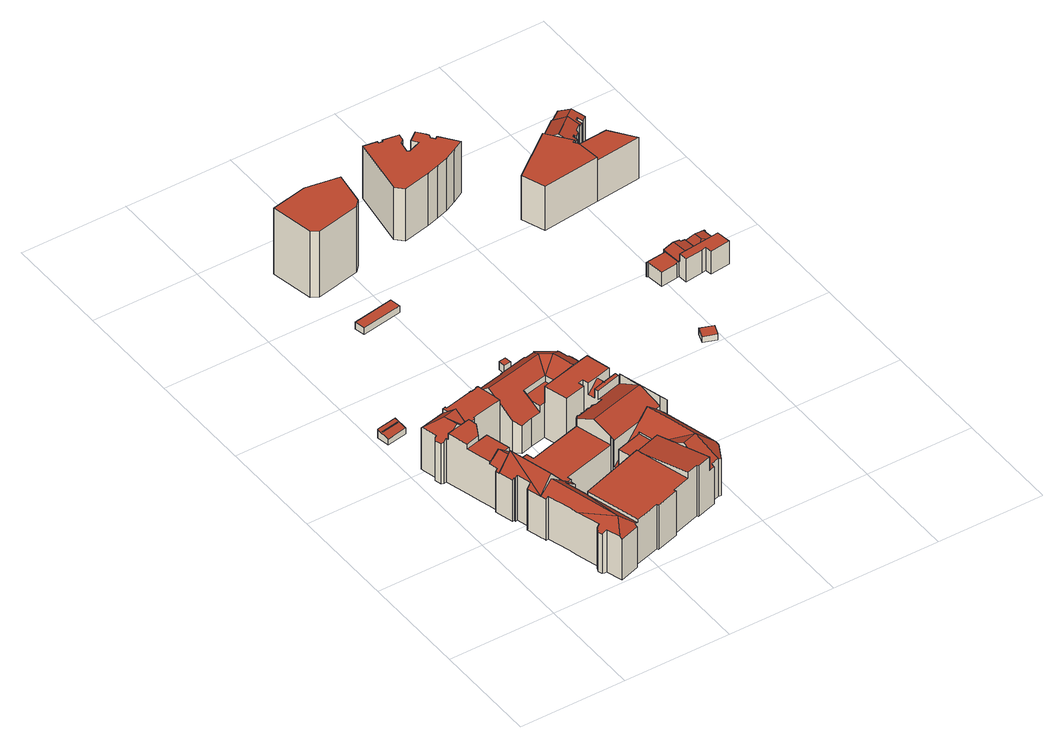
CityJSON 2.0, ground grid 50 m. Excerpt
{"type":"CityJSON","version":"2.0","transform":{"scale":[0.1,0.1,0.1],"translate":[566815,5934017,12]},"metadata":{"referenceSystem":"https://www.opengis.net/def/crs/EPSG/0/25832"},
"CityObjects":{
"building1":{"type":"Building","attributes":{"Gemeindeschluessel":"02000000","Geometrietyp2DReferenz":"3000","function":"51009_1610","roofType":"2100","measuredHeight":4.58},"geometry":[{"type":"MultiSurface","lod":"2","boundaries":[[[0,1,2,3,4,5]],[[6,7,8,9,10,11]],[[6,5,4,7]],[[7,4,3,8]],[[8,3,2,9]],[[9,2,1,10]],[[10,1,0,11]],[[11,0,5,6]]],"semantics":{"surfaces":[{"type":"RoofSurface"},{"type":"GroundSurface"},{"type":"WallSurface"}],"values":[0,1,2,2,2,2,2,2]}}]},
"building2":{"type":"Building","attributes":{"Gemeindeschluessel":"02000000","Geometrietyp2DReferenz":"3000","function":"31001_3091","roofType":"1000","measuredHeight":4.12,"storeysAboveGround":1},"geometry":[{"type":"MultiSurface","lod":"2","boundaries":[[[12,13,14,15]],[[16,17,18,19]],[[16,15,14,17]],[[17,14,13,18]],[[18,13,12,19]],[[19,12,15,16]]],"semantics":{"surfaces":[{"type":"RoofSurface"},{"type":"GroundSurface"},{"type":"WallSurface"}],"values":[0,1,2,2,2,2]}}]},
"building3":{"type":"Building","attributes":{"Gemeindeschluessel":"02000000","Geometrietyp2DReferenz":"3000","function":"31001_3030","roofType":"1000","measuredHeight":28.94,"storeysAboveGround":3},"geometry":[{"type":"MultiSurface","lod":"2","boundaries":[[[20,21,22,23,24,25]],[[26,27,28,29,30,31,32,33,34,35]],[[36,37,22,21]],[[38,32,36,21]],[[39,40,41,42,43,44,45,46,47]],[[48,49,46,45]],[[49,50,46]],[[51,50,49]],[[52,53,54,55,56,57]],[[55,58,59,60,56]],[[61,62,63]],[[61,64,65,66,67,68,69,62]],[[70,71,72,73,74,75,76,77,78,79]],[[80,81,82,83,84]],[[85,86,87,88,89,81,90]],[[82,88,91,92,83]],[[77,93,94,95]],[[75,96,97,98,99,94,93]],[[100,101,102,103,104,105,106,107,108]],[[99,109,110,111,94]],[[112,113,114]],[[115,116,117,118,119,120]],[[121,122,123,124,125,126,127,128,129,130,131,132,133]],[[134,135,136,137,138,139,140]],[[141,142,143,144,145,146,147]],[[148,149,150,151]],[[152,153,154,155]],[[156,35,34]],[[32,31,157,36]],[[120,36,157,31,30,115]],[[113,28,27,158,114]],[[158,27,26,159]],[[114,158,160,112]],[[161,162,163]],[[164,165,166]],[[167,168,169,170]],[[171,44,43,172]],[[172,43,42,173]],[[173,42,41,174]],[[174,41,40,175]],[[175,40,39,176]],[[177,178,179,180]],[[118,181,182,119]],[[119,182,157,36,120]],[[36,157,37]],[[23,183,24]],[[184,185,186,187]],[[188,189,190,191]],[[191,190,192,193]],[[193,192,194,195]],[[195,194,196,197]],[[197,196,198,199]],[[199,198,200,201]],[[201,200,202,203]],[[203,202,204,205]],[[206,207,208]],[[209,210,211]],[[212,213,214,215]],[[216,54,53,217]],[[217,53,52,218]],[[58,219,220,59]],[[221,222,223,224]],[[225,226,227,228]],[[139,63,229,140]],[[230,231,232,233]],[[234,235,236,237]],[[138,238,63,139]],[[239,68,67,240]],[[240,67,66,241]],[[241,66,65,242]],[[243,244,245,246]],[[246,245,247,248]],[[143,79,78,95,144]],[[95,78,77]],[[75,74,96]],[[249,73,72,250]],[[251,71,70]],[[252,253,254,255]],[[80,90,81]],[[88,87,91]],[[256,86,85,257]],[[258,259,260]],[[144,95,261,145]],[[262,98,97,263]],[[264,107,106,265]],[[265,106,105,266]],[[266,105,104,267]],[[268,103,102]],[[100,108,269]],[[270,271,272,273]],[[274,110,109,275]],[[275,109,99,276]],[[277,278,279,280]],[[281,117,116,282]],[[283,132,131,284]],[[284,131,130,285]],[[285,130,129,286]],[[287,124,123]],[[288,289,290,291]],[[122,292,123]],[[293,294,295,296]],[[296,295,297,298]],[[140,229,134]],[[299,300,301,302]],[[302,301,303,304]],[[305,135,134]],[[306,307,308,309]],[[309,308,310,311]],[[311,310,312,313]],[[313,312,314,315]],[[315,314,316,317]],[[317,316,318,319]],[[319,318,320,321]],[[321,320,322,323]],[[323,322,324,325]],[[325,324,326,327]],[[327,326,328,329]],[[329,328,330,331]],[[331,330,332,333]],[[333,332,334,335]],[[335,334,336,337]],[[337,336,338,339]],[[339,338,340,341]],[[341,340,342,343]],[[343,342,344,345]],[[346,347,348,349]],[[145,261,146]],[[350,147,146]],[[23,351,37,157,182,181,352,353,354,210,209,355,208,207,204,202,200,198,196,194,192,190,189,356,357,179,178,183]],[[219,358,223,222,359,232,231,251,70,360,361,362,363,364,220]],[[365,366,367,187,186,368,369,48,45,44,171]],[[370,371,372,373,374,375,211,210,354,353,352]],[[216,376,377,378,224,223,358,219,58,55,54]],[[379,380,381,382,383,257,85,90,80,84,384,244,243]],[[259,258,385,386,271,270,387,388,389,390,391]],[[60,59,220,364,363,362,361,142,141,392,393,394,395,396,397,398]],[[399,92,91,87,86,256,400,401,402,403,404,255,254,405,406,407]],[[28,113,112,160,162,161,408,409,410,411,412,413,414,415,29]],[[416,417,418,419,170,169,166,165,420,159,26,35,156,149,148]],[[275,276,262,263,421,249,250,422,230,233,423,221,224,378,377,376,216,217,218,424,425,426,288,291,427,212,215,428,429,184,187,367,366,365,171,172,173,174,175,176,430,431,167,170,419,418,417,416,148,151,432,277,280,433,152,155,434,435,436,177,180,437,438,188,191,193,195,197,199,201,203,205,439,440,225,228,441,234,237,442,239,240,241,242,443,252,255,404,403,402,401,400,444,264,265,266,267,445,390,389,388,387,270,273,446,274],[381,380,379,243,246,248,447,448,449,450,451,299,302,304,452,374,373,372,371,370,453,281,282,454,415,414,413,412,411,410,455,283,284,285,286,456,306,309,311,313,315,317,319,321,323,325,327,329,331,333,335,337,339,341,343,345,457,382],[458,459,346,349,460,461,462,293,296,298,463,464,465,398,397,396,395,394,393,392]],[[368,186,185,466,467,56,468,469,470,369]],[[469,468,56,60,471,472,473,297,295,294,287,123,292,470]],[[208,474,475,476,62,69,236,235,477,227,226,478,206]],[[209,211,375,479,303,301,300,305,134,229,63,62,476,475,474]],[[350,146,261,95,94,480,481,482,483,484,485]],[[481,480,94,111,272,271,386,385,258,260,482]],[[431,430,176,39,47,486,487,168,167]],[[429,428,215,214,467,466,185,184]],[[204,207,206,478,226,225,440,439,205]],[[472,471,60,398,465,464,463,473]],[[488,489,490,407,406,491,238,138,137]],[[459,458,392,141,147,350,485,492,347,346]],[[127,126,493,494,495,128]],[[449,448,496,488,137,136,450]],[[299,451,450,136,135,305,300]],[[124,287,294,293,462,461,125]],[[461,460,349,348,493,126,125]],[[129,128,495,307,306,456,286]],[[111,110,274,446,273,272]],[[262,276,99,98]],[[76,75,93,77]],[[482,260,497,483]],[[485,484,483,498,492]],[[268,391,390,445,267,104,103]],[[89,88,82,81]],[[102,101,100,499]],[[256,269,108,107,264,444,400]],[[344,500,383,382,457,345]],[[249,421,263,97,96,74,73]],[[448,447,248,247,501,496]],[[84,83,92,399,502,384]],[[253,252,443,242,65,64]],[[236,69,68,239,442,237]],[[230,422,250,72,71,251,231]],[[360,70,79,143,142,361]],[[227,477,235,234,441,228]],[[221,423,233,232,359,222]],[[452,304,303,479,375,374]],[[355,209,474,208]],[[463,298,297,473]],[[290,503,213,212,427,291]],[[426,425,504,505,289,288]],[[424,218,52,57,504,425]],[[356,189,188,438]],[[506,50,51,292,122,121,133,507]],[[409,507,133,132,283,455,410]],[[369,470,292,51,49,48]],[[181,118,117,281,453,370,352]],[[179,357,356,438,437,180]],[[47,46,50,506,508,486]],[[509,163,510,164]],[[415,454,282,116,115,30,29]],[[279,511,153,152,433,280]],[[432,151,150,512,278,277]],[[33,32,38,34]],[[434,155,154,20,25,435]],[[37,351,23,22]],[[25,24,183,178,177,436,435]],[[493,348,347,492,498,483,497,260,259,391,268,102,499,513,494]],[[494,513,499,100,269,256,257,383,500,344,342,340,338,336,334,332,330,328,326,324,322,320,318,316,314,312,310,308,307,495]],[[514,491,406,405,254,253,64,61]],[[496,501,247,245,244,384,502,399,407,490,489,488]],[[238,491,514,61,63]],[[214,213,503,290,289,505,504,57,56,467]],[[515,508,506,507,409,408,161,163,509]],[[487,486,508,515,509,164,166,169,168]],[[420,165,164,510,163,162,160,158,159]],[[278,512,150,149,156,34,38,21,20,154,153,511,279]]],"semantics":{"surfaces":[{"type":"RoofSurface"},{"type":"WallSurface"},{"type":"GroundSurface"}],"values":[0,0,0,0,0,0,0,0,0,0,0,0,0,0,0,0,0,0,0,0,0,0,0,0,0,1,1,1,1,1,1,1,1,1,1,1,1,1,1,1,1,1,1,1,1,1,1,1,1,1,1,1,1,1,1,1,1,1,1,1,1,1,1,1,1,1,1,1,1,1,1,1,1,1,1,1,1,1,1,1,1,1,1,1,1,1,1,1,1,1,1,1,1,1,1,1,1,1,1,1,1,1,1,1,1,1,1,1,1,1,1,1,1,1,1,1,1,1,1,1,1,1,1,1,1,1,1,1,0,0,1,1,1,1,1,1,1,1,1,2,0,0,0,0,0,0,1,1,1,1,1,1,1,1,1,1,1,1,1,1,1,1,1,1,1,1,1,1,1,1,1,1,1,1,1,1,1,1,1,1,1,1,1,1,1,1,1,1,1,1,1,1,1,1,1,1,1,1,0,0,0,0,0,0,0,0,0,0]}}]},
"building4":{"type":"Building","attributes":{"Gemeindeschluessel":"02000000","Geometrietyp2DReferenz":"3000","function":"31001_2463","roofType":"1000","measuredHeight":3.4,"storeysAboveGround":1},"geometry":[{"type":"MultiSurface","lod":"2","boundaries":[[[516,517,518,519]],[[520,521,522,523]],[[520,519,518,521]],[[521,518,517,522]],[[522,517,516,523]],[[523,516,519,520]]],"semantics":{"surfaces":[{"type":"RoofSurface"},{"type":"GroundSurface"},{"type":"WallSurface"}],"values":[0,1,2,2,2,2]}}]},
"building5":{"type":"Building","attributes":{"Gemeindeschluessel":"02000000","Geometrietyp2DReferenz":"3000","function":"31001_3091","roofType":"1000","measuredHeight":4.33,"storeysAboveGround":1},"geometry":[{"type":"MultiSurface","lod":"2","boundaries":[[[524,525,526,527]],[[528,529,530,531]],[[531,530,525,524]],[[530,529,526,525]],[[529,528,527,526]],[[528,531,524,527]]],"semantics":{"surfaces":[{"type":"GroundSurface"},{"type":"RoofSurface"},{"type":"WallSurface"}],"values":[0,1,2,2,2,2]}}]},
"building6":{"type":"Building","attributes":{"Gemeindeschluessel":"02000000","Geometrietyp2DReferenz":"3000","function":"31001_2070","roofType":"1000","measuredHeight":34.04,"storeysAboveGround":8},"geometry":[{"type":"MultiSurface","lod":"2","boundaries":[[[532,533,534,535]],[[535,534,536,537]],[[537,536,538,539]],[[539,538,540,541]],[[541,540,542,543]],[[543,542,544,545]],[[545,544,546,547]],[[547,546,548,549]],[[533,532,549,548]],[[549,532,535,537,539,541,543,545,547]],[[533,548,546,544,542,540,538,536,534]]],"semantics":{"surfaces":[{"type":"WallSurface"},{"type":"GroundSurface"},{"type":"RoofSurface"}],"values":[0,0,0,0,0,0,0,0,0,1,2]}}]},
"building7":{"type":"Building","attributes":{"Gemeindeschluessel":"02000000","Geometrietyp2DReferenz":"3000","function":"31001_2070","roofType":"1000","measuredHeight":26.97,"storeysAboveGround":6},"geometry":[{"type":"MultiSurface","lod":"2","boundaries":[[[550,551,552,553]],[[554,555,556,557]],[[558,559,560,561]],[[561,560,562,563]],[[563,562,564,565]],[[565,564,566,567]],[[568,569,570,571]],[[571,570,572,573]],[[573,572,574,575]],[[576,577,578,579]],[[580,581,582,583]],[[583,582,584,585]],[[585,584,586,587]],[[587,586,588,589]],[[589,588,590,591]],[[591,590,592,593]],[[594,595,567,566]],[[568,571,573,575,554,557,558,561,563,565,567,595,596,597,550,553,598,576,579,580,583,585,587,589,591,593]],[[574,572,570,569,592,590,588,586,584,582,581,578,577,599,552,551,600,601,594,566,564,562,560,559,556,555]],[[556,559,558,557]],[[600,551,550,597]],[[552,599,598,553]],[[594,601,596,595]],[[599,577,576,598]],[[578,581,580,579]],[[592,569,568,593]],[[601,600,597,596]],[[574,555,554,575]]],"semantics":{"surfaces":[{"type":"WallSurface"},{"type":"GroundSurface"},{"type":"RoofSurface"}],"values":[0,0,0,0,0,0,0,0,0,0,0,0,0,0,0,0,0,1,2,0,0,0,0,0,0,0,0,0]}}]},
"building8":{"type":"Building","attributes":{"Gemeindeschluessel":"02000000","Geometrietyp2DReferenz":"3000","function":"31001_2410","roofType":"1000","measuredHeight":3.11,"storeysAboveGround":1},"geometry":[{"type":"MultiSurface","lod":"2","boundaries":[[[602,603,604,605]],[[606,607,608,609]],[[606,605,604,607]],[[607,604,603,608]],[[608,603,602,609]],[[609,602,605,606]]],"semantics":{"surfaces":[{"type":"RoofSurface"},{"type":"GroundSurface"},{"type":"WallSurface"}],"values":[0,1,2,2,2,2]}}]},
"building9":{"type":"Building","attributes":{"Gemeindeschluessel":"02000000","Geometrietyp2DReferenz":"3000","function":"31001_2010","roofType":"1000","measuredHeight":22.75,"storeysAboveGround":5},"geometry":[{"type":"MultiSurface","lod":"2","boundaries":[[[610,611,612,613]],[[614,615,616,617]],[[618,619,620,621]],[[621,620,611,610]],[[622,623,624,625]],[[625,624,626,627]],[[627,626,628,629]],[[628,626,624,623,616,615,630,612,611,620,619]],[[631,614,617,622,625,627,629,618,621,610,613]],[[618,629,628,619]],[[622,617,616,623]],[[614,631,630,615]],[[631,613,612,630]]],"semantics":{"surfaces":[{"type":"WallSurface"},{"type":"RoofSurface"},{"type":"GroundSurface"}],"values":[0,0,0,0,0,0,0,1,2,0,0,0,0]}}]},
"building10":{"type":"Building","attributes":{"Gemeindeschluessel":"02000000","Geometrietyp2DReferenz":"3000","function":"31001_2010","roofType":"1000","measuredHeight":11.86,"storeysAboveGround":2},"geometry":[{"type":"MultiSurface","lod":"2","boundaries":[[[632,633,634,635,636,637,638]],[[636,639,640,641,642,637]],[[643,644,645,646]],[[647,648,644,643]],[[644,648,649,650,651,645]],[[652,653,654,655]],[[655,654,656,657]],[[657,656,658,659]],[[660,633,632,661]],[[662,632,638,663]],[[664,665,666,667]],[[667,666,668,669]],[[670,642,641,671]],[[646,640,639,643]],[[672,673,674,675]],[[676,651,650,677]],[[677,650,649,678]],[[679,680,681,682]],[[683,664,667,669,684,652,655,657,659,679,682,662,663,670,671,676,677,678,672,675]],[[685,674,673,686,687,668,666,665]],[[661,632,662,682,681]],[[687,686,647,643,639,636,635]],[[676,671,641,640,646,645,651]],[[686,673,672,678,649,648,647]],[[674,685,683,675]],[[685,665,664,683]],[[684,669,668,687,635,634]],[[670,663,638,637,642]],[[680,679,659,658]],[[652,684,634,633,660,653]],[[680,658,656,654,653,660,661,681]]],"semantics":{"surfaces":[{"type":"RoofSurface"},{"type":"WallSurface"},{"type":"GroundSurface"}],"values":[0,0,0,0,0,1,1,1,1,1,1,1,1,1,1,1,1,1,2,0,1,1,1,1,1,1,1,1,1,1,0]}}]},
"building11":{"type":"Building","attributes":{"Gemeindeschluessel":"02000000","Geometrietyp2DReferenz":"3000","function":"31001_2070","roofType":"3100","measuredHeight":24.47,"storeysAboveGround":5},"geometry":[{"type":"MultiSurface","lod":"2","boundaries":[[[688,689,690,691]],[[692,693,694,695,696,697,698,699,700,701,689,688]],[[702,691,690,703]],[[704,701,700,705]],[[705,700,699,706]],[[706,699,698,707]],[[707,698,697,708]],[[708,697,696,709]],[[709,696,695,710]],[[710,695,694,711]],[[711,694,693,712]],[[712,693,692,713]],[[713,692,688,691,702]],[[703,690,689,701,704]],[[703,704,705,706,707,708,709,710,711,712,713,702]]],"semantics":{"surfaces":[{"type":"RoofSurface"},{"type":"WallSurface"},{"type":"GroundSurface"}],"values":[0,0,1,1,1,1,1,1,1,1,1,1,1,1,2]}}]},
"building12":{"type":"Building","attributes":{"Gemeindeschluessel":"02000000","Geometrietyp2DReferenz":"3000","function":"31001_2010","roofType":"1000","measuredHeight":21.36,"storeysAboveGround":7},"geometry":[{"type":"MultiSurface","lod":"2","boundaries":[[[627,714,715,625]],[[716,717,718,719]],[[719,718,720,618]],[[618,720,721,629]],[[629,721,714,627]],[[717,716,722,723]],[[723,722,625,715]],[[625,722,716,719,618,629,627]],[[723,715,714,721,720,718,717]]],"semantics":{"surfaces":[{"type":"WallSurface"},{"type":"GroundSurface"},{"type":"RoofSurface"}],"values":[0,0,0,0,0,0,0,1,2]}}]},
"building13":{"type":"Building","attributes":{"Gemeindeschluessel":"02000000","Geometrietyp2DReferenz":"3000","function":"31001_1120","roofType":"3100","measuredHeight":22.32,"storeysAboveGround":5},"geometry":[{"type":"MultiSurface","lod":"2","boundaries":[[[724,725,726,727,728,729,730,731]],[[732,729,728,733]],[[733,728,727,734]],[[734,727,726,735]],[[735,726,725,736]],[[736,725,724,704]],[[703,737,732,733,734,735,736,704]],[[730,729,732,737,738]],[[703,704,724,731,739]],[[738,737,703,739]],[[738,739,731,730]]],"semantics":{"surfaces":[{"type":"RoofSurface"},{"type":"WallSurface"},{"type":"GroundSurface"}],"values":[0,1,1,1,1,1,2,1,1,1,0]}}]}
},
"vertices":[
[19,1189,57],[115,1206,57],[105,1264,73],[98,1263,73],[16,1249,73],[9,1247,73],[9,1247,27],[16,1249,27],[98,1263,27],[105,1264,27],[115,1206,27],[19,1189,27],
[19,1227,69],[102,1241,69],[98,1263,69],[16,1249,69],[16,1249,28],[98,1263,28],[102,1241,28],[19,1227,28],
[59,1003,231],[131,959,282],[196,973,282],[185,1013,246],[178,1037,224],[57,1011,224],[123,786,265],[187,802,265],[222,869,265],[219,878,265],[221,879,265],[213,907,265],[167,897,265],[148,893,265],[130,889,265],[97,882,265],[213,907,223],[206,933,246],[148,893,282],[175,544,222],[184,546,233],[186,539,233],[195,541,244],[213,474,243],[195,469,222],[212,404,222],[220,627,298],[157,611,222],[213,402,222],[275,419,298],[283,644,221],[338,436,221],[332,5,220],[424,34,220],[420,45,230],[429,48,230],[366,83,272],[329,16,229],[441,52,220],[373,306,220],[372,306,220],[711,1046,271],[663,1075,271],[644,1001,220],[766,1082,230],[764,1088,227],[769,1096,221],[688,1146,221],[684,1137,227],[680,1136,229],[684,369,239],[744,146,271],[796,162,271],[799,154,272],[866,175,272],[837,282,257],[831,305,253],[820,346,248],[795,439,234],[675,402,234],[730,781,217],[774,793,265],[779,794,271],[771,825,271],[722,813,217],[735,763,265],[854,794,265],[849,812,265],[784,795,265],[779,794,265],[730,781,265],[849,812,194],[842,842,194],[831,305,269],[905,328,269],[795,439,198],[866,175,201],[895,184,201],[891,198,208],[933,211,208],[885,698,270],[886,693,270],[888,689,270],[914,592,270],[954,602,226],[934,672,227],[915,745,226],[899,806,225],[859,795,270],[946,210,199],[986,288,199],[982,303,207],[236,814,189],[222,869,189],[187,802,189],[221,879,189],[226,880,189],[250,914,189],[249,922,189],[245,914,189],[213,907,189],[283,644,189],[338,436,189],[375,446,189],[392,451,189],[387,468,189],[640,535,189],[616,621,189],[593,707,189],[341,640,189],[332,675,189],[293,665,189],[293,662,189],[280,658,189],[532,934,189],[544,890,189],[568,896,189],[568,895,189],[666,919,189],[644,1001,189],[521,974,189],[676,404,189],[675,404,189],[675,402,189],[795,439,189],[771,529,189],[761,526,189],[651,496,189],[95,891,9],[95,891,236],[82,888,224],[82,888,9],[70,932,9],[70,932,224],[77,934,230],[77,934,9],[97,882,235],[213,907,246],[187,802,240],[123,786,240],[236,814,240],[266,701,220],[266,701,240],[242,695,240],[166,676,240],[153,673,240],[153,673,229],[152,630,9],[152,630,220],[163,633,229],[163,633,9],[195,469,9],[213,474,9],[195,541,9],[186,539,9],[184,546,9],[175,544,9],[192,1040,9],[192,1040,246],[193,1033,246],[193,1033,9],[249,922,246],[245,914,246],[178,1037,246],[232,378,9],[232,378,230],[220,375,220],[220,375,9],[322,1061,9],[322,1061,246],[321,1063,246],[321,1063,9],[330,1065,246],[330,1065,9],[331,1061,246],[331,1061,9],[359,1068,246],[359,1068,9],[358,1071,246],[358,1071,9],[367,1073,246],[367,1073,9],[367,1071,246],[367,1071,9],[369,1072,246],[369,1072,9],[370,1072,227],[370,1072,246],[375,1047,246],[390,981,246],[395,956,246],[395,956,227],[291,120,9],[291,120,221],[302,123,231],[302,123,9],[420,45,9],[424,34,9],[332,5,9],[441,52,239],[373,306,239],[555,77,9],[555,77,239],[552,86,239],[552,86,9],[505,1101,9],[505,1101,227],[504,1109,221],[504,1109,9],[521,974,220],[659,120,9],[659,120,239],[662,110,239],[662,110,9],[637,1139,9],[637,1139,221],[640,1127,229],[640,1127,9],[666,919,220],[684,1137,9],[688,1146,9],[769,1096,9],[764,1088,9],[714,842,9],[714,842,276],[690,836,276],[690,836,9],[697,808,276],[697,808,9],[799,154,9],[796,162,9],[744,146,239],[776,1041,9],[776,1041,230],[789,1045,222],[789,1045,9],[854,794,221],[735,763,221],[911,590,201],[911,590,221],[890,585,221],[771,529,198],[891,198,9],[895,184,9],[899,806,9],[915,745,9],[934,672,9],[954,602,9],[914,592,221],[859,795,221],[980,346,9],[980,346,199],[971,343,207],[971,343,9],[986,288,9],[946,210,9],[933,211,9],[72,893,9],[72,893,216],[64,922,216],[64,922,9],[250,914,9],[226,880,9],[293,662,9],[293,665,9],[332,675,9],[341,640,9],[392,451,175],[289,84,9],[289,84,212],[284,102,212],[284,102,9],[338,436,220],[397,429,9],[397,429,175],[359,419,207],[359,419,9],[358,422,207],[358,422,9],[494,879,9],[494,879,155],[441,865,153],[441,865,9],[411,889,176],[411,889,9],[544,890,155],[597,707,9],[597,707,230],[595,714,226],[595,714,9],[603,717,226],[603,717,9],[602,721,224],[602,721,9],[611,724,224],[611,724,9],[613,719,227],[613,719,9],[631,723,227],[631,723,9],[630,728,224],[630,728,9],[637,730,224],[637,730,9],[638,725,227],[638,725,9],[660,731,227],[660,731,9],[659,735,225],[659,735,9],[669,738,225],[669,738,9],[670,733,227],[670,733,9],[688,738,227],[688,738,9],[687,742,225],[687,742,9],[694,744,225],[694,744,9],[695,739,227],[695,739,9],[701,741,227],[701,741,9],[703,735,230],[703,735,9],[642,527,9],[642,527,225],[640,536,230],[640,536,9],[651,496,84],[196,973,246],[248,924,246],[250,924,246],[265,927,246],[383,1014,246],[320,1061,246],[235,1042,246],[494,68,239],[589,88,239],[675,402,239],[675,404,239],[562,367,239],[529,357,239],[426,323,239],[212,404,9],[213,402,9],[219,380,9],[219,380,220],[213,402,220],[248,924,9],[250,924,9],[265,927,9],[395,956,9],[396,957,9],[396,957,227],[429,48,9],[441,52,9],[494,68,9],[722,813,9],[730,781,9],[735,763,9],[740,745,9],[740,745,230],[722,813,276],[917,568,201],[941,485,200],[941,485,9],[917,568,9],[911,590,9],[911,591,9],[911,591,221],[676,404,9],[675,404,9],[562,367,9],[529,357,9],[426,323,9],[373,306,9],[372,306,9],[842,842,276],[854,794,9],[849,812,9],[842,842,9],[812,955,9],[792,1034,9],[792,1034,222],[812,955,222],[812,955,276],[277,661,220],[278,657,220],[278,657,9],[277,661,9],[266,701,9],[236,814,9],[222,869,9],[219,878,9],[97,882,9],[123,786,9],[142,714,9],[153,673,9],[142,714,240],[866,175,9],[744,146,9],[589,88,9],[329,16,9],[309,79,9],[299,81,9],[290,117,9],[272,232,9],[261,274,9],[157,611,9],[152,629,9],[81,889,9],[69,931,9],[59,1003,9],[57,1011,9],[178,1037,9],[235,1042,9],[320,1061,9],[370,1072,9],[488,1097,9],[608,1132,9],[680,1136,9],[766,1082,9],[859,795,9],[914,592,9],[982,303,9],[696,807,9],[598,783,9],[568,895,9],[568,896,9],[544,890,9],[398,947,9],[249,922,9],[221,879,9],[280,658,9],[593,707,9],[714,738,9],[651,496,9],[645,519,9],[640,535,9],[387,468,9],[392,451,9],[343,418,9],[344,414,9],[372,308,9],[261,274,230],[272,232,230],[310,289,272],[281,397,272],[275,419,272],[372,308,220],[344,414,220],[343,418,220],[383,1014,271],[504,1040,271],[626,1067,271],[608,1132,221],[488,1097,227],[398,947,220],[869,462,269],[845,549,269],[839,571,269],[789,557,221],[765,551,198],[645,519,84],[157,611,220],[152,629,220],[568,895,276],[666,919,276],[740,938,276],[740,938,271],[645,519,221],[640,535,230],[616,621,273],[593,707,230],[598,783,276],[839,571,221],[765,551,221],[886,693,273],[714,738,230],[696,807,276],[771,825,276],[290,117,220],[309,79,227],[299,81,220],[283,644,219],[280,658,219],[220,627,272],[204,686,272],[204,686,240],[69,931,223],[81,889,223],[737,654,273],[719,1018,271],[215,645,272],
[328,1808,51],[520,1841,51],[512,1890,51],[319,1857,51],[319,1857,17],[512,1890,17],[520,1841,17],[328,1808,17],
[681,1299,21],[649,1295,21],[645,1327,21],[677,1331,21],[677,1331,64],[645,1327,64],[649,1295,64],[681,1299,64],
[413,2354,13],[413,2354,354],[470,2345,354],[470,2345,13],[499,2340,354],[499,2340,13],[571,2328,354],[571,2328,13],[547,2172,354],[547,2172,13],[521,2144,354],[521,2144,13],[314,2099,354],[314,2099,13],[282,2120,354],[282,2120,13],[244,2320,354],[244,2320,13],
[930,2393,1],[930,2393,270],[940,2385,270],[940,2385,1],[797,2203,1],[797,2203,270],[761,2237,270],[761,2237,1],[803,2515,1],[803,2515,270],[867,2505,270],[867,2505,1],[866,2496,270],[866,2496,1],[885,2493,270],[885,2493,1],[887,2502,270],[887,2502,1],[1089,2290,1],[1089,2290,270],[1035,2265,270],[1035,2265,1],[980,2246,270],[980,2246,1],[923,2230,270],[923,2230,1],[979,2435,1],[979,2435,270],[1024,2470,270],[1024,2470,1],[1052,2433,1],[1052,2433,270],[1059,2424,270],[1059,2424,1],[1054,2407,270],[1054,2407,1],[1068,2389,270],[1068,2389,1],[1079,2398,270],[1079,2398,1],[1082,2395,270],[1082,2395,1],[1141,2319,270],[1141,2319,1],[961,2491,270],[961,2491,1],[956,2457,1],[939,2444,1],[1001,2407,1],[1001,2407,270],[939,2444,270],[956,2457,270],
[1464,992,48],[1483,1043,48],[1421,1065,48],[1403,1014,48],[1403,1014,17],[1421,1065,17],[1483,1043,17],[1464,992,17],
[1243,2046,7],[1243,2046,235],[1458,2212,235],[1458,2212,7],[1528,2099,7],[1528,2099,235],[1536,2086,235],[1536,2086,7],[1553,1968,7],[1553,1968,235],[1283,1939,235],[1283,1939,7],[1541,2089,7],[1541,2089,235],[1543,2086,235],[1543,2086,7],[1540,2084,235],[1540,2084,7],[1541,2078,235],[1541,2078,7],[1539,2106,235],[1539,2106,7],
[1550,1488,90],[1559,1405,90],[1560,1405,90],[1560,1402,90],[1611,1408,101],[1600,1503,101],[1549,1497,90],[1663,1414,90],[1653,1500,90],[1631,1498,94],[1630,1506,94],[1663,1414,84],[1708,1469,92],[1703,1506,92],[1653,1500,84],[1758,1424,84],[1757,1430,85],[1749,1506,85],[1754,1507,84],[1753,1512,84],[1545,1404,11],[1545,1404,85],[1546,1401,85],[1546,1401,11],[1468,1392,85],[1468,1392,11],[1459,1473,85],[1459,1473,11],[1559,1405,85],[1550,1488,85],[1550,1488,11],[1549,1497,11],[1645,1372,11],[1645,1372,129],[1645,1370,129],[1645,1370,11],[1565,1361,129],[1565,1361,11],[1630,1506,11],[1631,1498,11],[1766,1356,11],[1766,1356,129],[1672,1345,129],[1672,1345,11],[1753,1512,11],[1754,1507,11],[1749,1506,11],[1454,1472,11],[1454,1472,85],[1453,1477,85],[1453,1477,11],[1668,1375,11],[1560,1405,11],[1668,1375,129],[1758,1424,129],[1560,1402,129],
[1498,2159,250],[1588,2227,250],[1546,2280,211],[1458,2212,211],[1539,2106,210],[1566,2127,211],[1555,2141,221],[1563,2147,221],[1566,2143,218],[1574,2142,215],[1588,2154,215],[1589,2160,218],[1586,2164,221],[1618,2189,221],[1458,2212,5],[1546,2280,5],[1618,2189,5],[1586,2164,5],[1589,2160,5],[1588,2154,5],[1574,2142,5],[1566,2143,5],[1563,2147,5],[1555,2141,5],[1566,2127,5],[1539,2106,5],
[1540,2084,221],[1543,2086,221],[1685,2100,7],[1685,2100,221],[1767,1991,221],[1767,1991,7],[1553,1968,221],[1541,2078,221],[1551,2091,7],[1551,2091,221],
[1618,2189,201],[1643,2208,202],[1629,2227,212],[1641,2236,213],[1655,2217,202],[1676,2233,202],[1641,2278,228],[1582,2234,228],[1676,2233,5],[1655,2217,5],[1641,2236,5],[1629,2227,5],[1643,2208,5],[1607,2323,5],[1607,2323,202],[1546,2280,202]
]}
